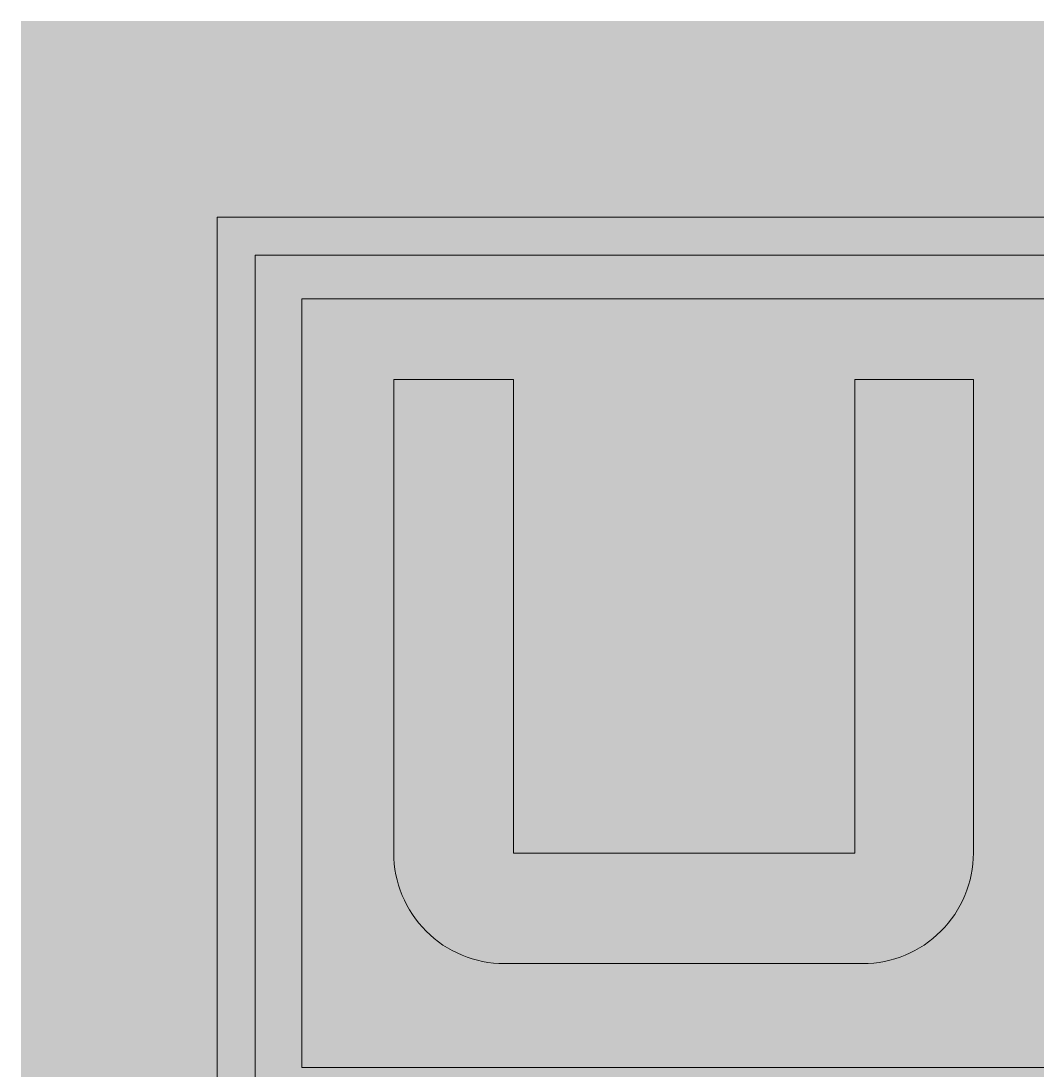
# Model space of a CAD drawing. Header units: millimetres. Extents: x -294 to -67, y -339 to 1001.
# Drawn here: x -208.213 to -207.03, y 401.584 to 402.807 of the extents above; entities that cross this region are included whole.
import ezdxf

# ---------------------------------------------------------------- set-up
doc = ezdxf.new("R2010")
doc.units = ezdxf.units.MM
doc.header["$LTSCALE"] = 500
doc.header["$MEASUREMENT"] = 0
doc.layers.add('UGCE-Logo', color=11, linetype='Continuous', lineweight=0)

# ---------------------------------------------------------------- blocks, each defined once
blk = doc.blocks.new('UGCE LOGO C')
at = {"layer": 'UGCE-Logo', "true_color": 0xffffff}
blk.add_hatch(color=7, dxfattribs=at).paths.add_polyline_path([(107380, 60870), (107380, 0), (0, 0), (0, 60870)])
at = {"layer": 'UGCE-Logo', "lineweight": 0, "true_color": 0x06336b}
h = blk.add_hatch(color=156, dxfattribs=at)
h.paths.add_polyline_path([(101375, 55359), (5508, 55359), (5508, 13718), (101375, 13718)])
h.paths.add_polyline_path([(59406, 15590), (59406, 17808), (61138, 17808), (61138, 17415), (59804, 17415), (59804, 16933), (60579, 16933), (60579, 16551), (59804, 16551), (59804, 16007), (61158, 16007), (61158, 15590)], flags=16)
h.paths.add_polyline_path([(54900, 15590), (54507, 15590), (54507, 16586), (53631, 17808), (54160, 17808), (54731, 16979), (55313, 17808), (55772, 17808), (54900, 16597)], flags=16)
h.paths.add_polyline_path([(61729, 15590), (61729, 17808), (61999, 17808), (63372, 16335), (63372, 17808), (63727, 17808), (63727, 15590), (63453, 15590), (62088, 17087), (62088, 15590)], flags=16)
h.paths.add_polyline_path([(6569, 19713), (6569, 54298), (100314, 54298), (100314, 19713)], flags=16)
h.paths.add_polyline_path([(53396, 17411), (52620, 17411), (52620, 15590), (52227, 15590), (52227, 17411), (51455, 17411), (51455, 17808), (53396, 17808)], flags=16)
h.paths.add_polyline_path([(50950, 15590), (50560, 15590), (50560, 17808), (50950, 17808)], flags=16)
h.paths.add_polyline_path([(64422, 15918), (64410, 16115), (64410, 17284), (64445, 17592), (64499, 17697), (64653, 17789), (64830, 17808), (65999, 17808), (66235, 17770), (66331, 17700), (66408, 17481), (66420, 17311), (66420, 17253), (66034, 17160), (66034, 17400), (64803, 17400), (64803, 16015), (66034, 16015), (66034, 16485), (65390, 16485), (65390, 16883), (66420, 16883), (66420, 16115), (66385, 15810), (66335, 15702), (66177, 15609), (65999, 15590), (64830, 15590), (64595, 15629), (64499, 15702)], flags=16)
h.paths.add_polyline_path([(49993, 15590), (48253, 15590), (48253, 17808), (49974, 17808), (49974, 17415), (48647, 17415), (48647, 16933), (49418, 16933), (49418, 16551), (48647, 16551), (48647, 16007), (49993, 16007)], flags=16)
h.paths.add_polyline_path([(67068, 15787), (67068, 16211), (67091, 16366), (67230, 16400), (67500, 16400), (67570, 16400), (67643, 16366), (67662, 16211), (67662, 15787), (67639, 15625), (67500, 15590), (67161, 15590), (67087, 15633)], flags=16)
h.paths.add_polyline_path([(47802, 17808), (47158, 15590), (46891, 15590), (46429, 17156), (45958, 15590), (45688, 15590), (45036, 17808), (45445, 17808), (45865, 16261), (46320, 17808), (46587, 17808), (47038, 16261), (47451, 17808)], flags=16)
h.paths.add_polyline_path([(69603, 15590), (70721, 18295), (71161, 18295), (72292, 15590), (71778, 15590), (71539, 16180), (70289, 16180), (70062, 15590)], flags=16)
h.paths.add_polyline_path([(44692, 15590), (42949, 15590), (42949, 17808), (44673, 17808), (44673, 17415), (43346, 17415), (43346, 16933), (44118, 16933), (44118, 16551), (43346, 16551), (43346, 16007), (44692, 16007)], flags=16)
h.paths.add_polyline_path([(70486, 16670), (70926, 17770), (71350, 16670)], flags=0)
h.paths.add_polyline_path([(72785, 15590), (72785, 17808), (73183, 17808), (73183, 16964), (74409, 16964), (74409, 17808), (74803, 17808), (74803, 15590), (74409, 15590), (74409, 16524), (73183, 16524), (73183, 15590)], flags=16)
h.paths.add_polyline_path([(42235, 15590), (41842, 15590), (41842, 16524), (40622, 16524), (40622, 15590), (40225, 15590), (40225, 17808), (40622, 17808), (40622, 16964), (41842, 16964), (41842, 17808), (42235, 17808)], flags=16)
h.paths.add_polyline_path([(39785, 15590), (38134, 15590), (38134, 17808), (38528, 17808), (38528, 16007), (39785, 16007)], flags=16)
h.paths.add_polyline_path([(75528, 15590), (75528, 17808), (75841, 17808), (76632, 16493), (77419, 17808), (77739, 17808), (77739, 15590), (77372, 15590), (77372, 17118), (76651, 15856), (76574, 15856), (75841, 17079), (75841, 15590)], flags=16)
h.paths.add_polyline_path([(37432, 15590), (35410, 15590), (35410, 18295), (37417, 18295), (37417, 17835), (35866, 17835), (35866, 17230), (36768, 17230), (36768, 16771), (35866, 16771), (35866, 16099), (37432, 16099)], flags=16)
h.paths.add_polyline_path([(78456, 15590), (78456, 17808), (80192, 17808), (80192, 17415), (78854, 17415), (78854, 16933), (79633, 16933), (79633, 16551), (78854, 16551), (78854, 16007), (80212, 16007), (80212, 15590)], flags=16)
h.paths.add_polyline_path([(80779, 15590), (80779, 17808), (81867, 17808), (82106, 17785), (82310, 17724), (82484, 17623), (82588, 17523), (82715, 17326), (82800, 17087), (82835, 16798), (82839, 16705), (82816, 16404), (82746, 16150), (82616, 15907), (82426, 15752), (82249, 15663), (82036, 15609), (81797, 15590), (81770, 15590)], flags=16)
h.paths.add_polyline_path([(81176, 16007), (81176, 17411), (81902, 17411), (82141, 17361), (82298, 17243), (82399, 17029), (82439, 16689), (82380, 16362), (82268, 16173), (82137, 16084), (81940, 16026), (81685, 16007)], flags=0)
h.paths.add_polyline_path([(33208, 16705), (33185, 16404), (33119, 16150), (32989, 15907), (32799, 15752), (32621, 15663), (32413, 15609), (32174, 15590), (32147, 15590), (31163, 15590), (31163, 17808), (32247, 17808), (32479, 17785), (32683, 17724), (32857, 17623), (32961, 17523), (33088, 17326), (33169, 17087), (33208, 16798)], flags=16)
h.paths.add_polyline_path([(32756, 16362), (32641, 16173), (32513, 16084), (32317, 16026), (32062, 16007), (31560, 16007), (31560, 17411), (32279, 17411), (32513, 17361), (32671, 17245), (32671, 17241), (32772, 17029), (32811, 16691)], flags=0)
h.paths.add_polyline_path([(30600, 15590), (28856, 15590), (28856, 17808), (30580, 17808), (30580, 17415), (29253, 17415), (29253, 16933), (30025, 16933), (30025, 16551), (29253, 16551), (29253, 16007), (30600, 16007)], flags=16)
h.paths.add_polyline_path([(84992, 16231), (84992, 16304), (85397, 16420), (85397, 16099), (86789, 16099), (86789, 16717), (85563, 16717), (85319, 16751), (85173, 16852), (85096, 17060), (85073, 17357), (85073, 17654), (85100, 17978), (85173, 18160), (85319, 18264), (85559, 18295), (86681, 18295), (86917, 18264), (87063, 18163), (87148, 17955), (87171, 17648), (86766, 17515), (86766, 17824), (85474, 17824), (85474, 17241), (86704, 17241), (86944, 17207), (87094, 17110), (87094, 17106), (87171, 16902), (87194, 16601), (87194, 16231), (87167, 15910), (87094, 15725), (86947, 15625), (86708, 15590), (86704, 15590), (85485, 15590), (85242, 15625), (85096, 15725), (85015, 15930)], flags=16)
h.paths.add_polyline_path([(28142, 15590), (27780, 15590), (27780, 17118), (27062, 15856), (26985, 15856), (26260, 17079), (26260, 15590), (25947, 15590), (25947, 17808), (26260, 17808), (27047, 16493), (27826, 17808), (28142, 17808)], flags=16)
h.paths.add_polyline_path([(87758, 15590), (88714, 17808), (89096, 17808), (90068, 15590), (89625, 15590), (89424, 16076), (88356, 16076), (88151, 15590)], flags=16)
h.paths.add_polyline_path([(88521, 16481), (88884, 17403), (89262, 16481)], flags=0)
h.paths.add_polyline_path([(25546, 15590), (25106, 15590), (24906, 16076), (23845, 16076), (23640, 15590), (23251, 15590), (24203, 17808), (24578, 17808)], flags=16)
h.paths.add_polyline_path([(24747, 16481), (24011, 16481), (24373, 17403)], flags=0)
h.paths.add_polyline_path([(90474, 15590), (90474, 17808), (92186, 17808), (92186, 17411), (90871, 17411), (90871, 16832), (91577, 16832), (91577, 16420), (90871, 16420), (90871, 15590)], flags=16)
h.paths.add_polyline_path([(22776, 15590), (22386, 15590), (22386, 16524), (21167, 16524), (21167, 15590), (20770, 15590), (20770, 17808), (21167, 17808), (21167, 16964), (22386, 16964), (22386, 17808), (22776, 17808)], flags=16)
h.paths.add_polyline_path([(92352, 17808), (92761, 17808), (93186, 16261), (93641, 17808), (93911, 17808), (94362, 16261), (94779, 17808), (95138, 17808), (94486, 15590), (94220, 15590), (93753, 17156), (93278, 15590), (93008, 15590)], flags=16)
h.paths.add_polyline_path([(20095, 16115), (20060, 15810), (20010, 15702), (19852, 15609), (19678, 15590), (18436, 15590), (18204, 15629), (18104, 15702), (18031, 15918), (18019, 16115), (18019, 17284), (18054, 17592), (18104, 17697), (18259, 17789), (18436, 17808), (19678, 17808), (19910, 17770), (20010, 17697), (20083, 17477), (20095, 17284)], flags=16)
h.paths.add_polyline_path([(95342, 15590), (96299, 17808), (96681, 17808), (97653, 15590), (97213, 15590), (97009, 16076), (95940, 16076), (95736, 15590)], flags=16)
h.paths.add_polyline_path([(19705, 16015), (18409, 16015), (18409, 17400), (19705, 17400)], flags=0)
h.paths.add_polyline_path([(96106, 16481), (96473, 17403), (96847, 16481)], flags=0)
h.paths.add_polyline_path([(97846, 17411), (97846, 17808), (99802, 17808), (99802, 17411), (99019, 17411), (99019, 15590), (98625, 15590), (98625, 17411)], flags=16)
h.paths.add_polyline_path([(17244, 15590), (16820, 15590), (16820, 17261), (16827, 17384), (16835, 17550), (16773, 17380), (16723, 17268), (15986, 15914), (15894, 15914), (15157, 17272), (15091, 17419), (15041, 17550), (15049, 17396), (15053, 17261), (15053, 15590), (14682, 15590), (14682, 18295), (15053, 18295), (15975, 16659), (16877, 18295), (17244, 18295)], flags=16)
h.paths.add_polyline_path([(12383, 15787), (12360, 15625), (12225, 15590), (11885, 15590), (11816, 15633), (11793, 15787), (11793, 16211), (11816, 16366), (11955, 16400), (12225, 16400), (12294, 16400), (12364, 16366), (12383, 16211)], flags=16)
h.paths.add_polyline_path([(11341, 15590), (10778, 15590), (10107, 16431), (9737, 16431), (9737, 15590), (9351, 15590), (9351, 17808), (10797, 17808), (11072, 17751), (11168, 17477), (11175, 17376), (11175, 16856), (11115, 16546), (10913, 16439), (10797, 16431), (10578, 16431)], flags=16)
h.paths.add_polyline_path([(10809, 16991), (10770, 16852), (10632, 16813), (9737, 16813), (9737, 17427), (10632, 17427), (10770, 17384), (10809, 17245)], flags=0)
h.paths.add_polyline_path([(8764, 16705), (8741, 16404), (8672, 16150), (8560, 15941), (8498, 15872), (8355, 15752), (8178, 15663), (7970, 15609), (7727, 15590), (7700, 15590), (6720, 15590), (6720, 17808), (7800, 17808), (8035, 17785), (8236, 17724), (8409, 17623), (8514, 17523), (8641, 17326), (8726, 17087), (8760, 16798)], flags=16)
h.paths.add_polyline_path([(8359, 16640), (8309, 16362), (8197, 16173), (8066, 16084), (7869, 16026), (7619, 16007), (7113, 16007), (7113, 17411), (7836, 17411), (8070, 17361), (8227, 17243), (8328, 17029), (8359, 16732)], flags=0)
h = blk.add_hatch(color=156, dxfattribs=at)
h.paths.add_polyline_path([(99030, 53073), (7883, 53073), (7883, 31490), (99030, 31490)])
h.paths.add_polyline_path([(48062, 34460), (36978, 34460, -0.414214), (33875, 37563), (33875, 47718, -0.414214), (36978, 50821), (48062, 50821, -0.414214), (51165, 47718), (51165, 46759), (47789, 46052), (47789, 47862), (37251, 47862), (37251, 37485), (47789, 37485), (47789, 41166), (42257, 41166), (42257, 43965), (51165, 43965), (51165, 37563, -0.414214)], flags=16)
h.paths.add_polyline_path([(57930, 37563), (57930, 47718, -0.414214), (61034, 50821), (70700, 50821, -0.414214), (73803, 47718), (73803, 45438), (70427, 44731), (70427, 47862), (61307, 47862), (61307, 37485), (70427, 37485), (70427, 40999), (73803, 40202), (73803, 37563, -0.414214), (70700, 34460), (61034, 34460, -0.414214)], flags=16)
h.paths.add_polyline_path([(23634, 34411), (13568, 34411, -0.414214), (10465, 37514), (10465, 50808), (13823, 50808), (13823, 37514), (23413, 37514), (23413, 50808), (26737, 50808), (26737, 37514, -0.414214)], flags=16)
h.paths.add_polyline_path([(80784, 50746), (95753, 50746), (95753, 48021), (84228, 48021), (84228, 44269), (90836, 44269), (90836, 41455), (84159, 41455), (84159, 37474), (95753, 37474), (95753, 34408), (80784, 34408)], flags=16)
at = {"layer": 'UGCE-Logo', "color": 156, "true_color": 0x06336b}
for points in [[(101375, 55359), (101375, 13718), (5508, 13718), (5508, 55359)], [(100314, 54298), (100314, 19713), (6569, 19713), (6569, 54298)], [(99030, 53073), (99030, 31490), (7883, 31490), (7883, 53073)]]:
    blk.add_lwpolyline(points, close=True, dxfattribs=at)
at = {"layer": 'UGCE-Logo', "color": 156, "lineweight": 0, "true_color": 0x06336b}
blk.add_lwpolyline([(10465, 50808), (10465, 37514, 0.414214), (13568, 34411), (23634, 34411, 0.414214), (26737, 37514), (26737, 50808), (23413, 50808), (23413, 37514), (13823, 37514), (13823, 50808)], format="xyb", close=True, dxfattribs=at)

msp = doc.modelspace()

# ---------------------------------------------------------------- block references
at = {"layer": 'UGCE-Logo', "color": 7, "xscale": 4.14772177315e-05, "yscale": 4.14772177315e-05, "zscale": 4.14772177315e-05}
msp.add_blockref('UGCE LOGO C', (-208.2129, 400.2819), dxfattribs=at)

doc.saveas('drawing.dxf')
